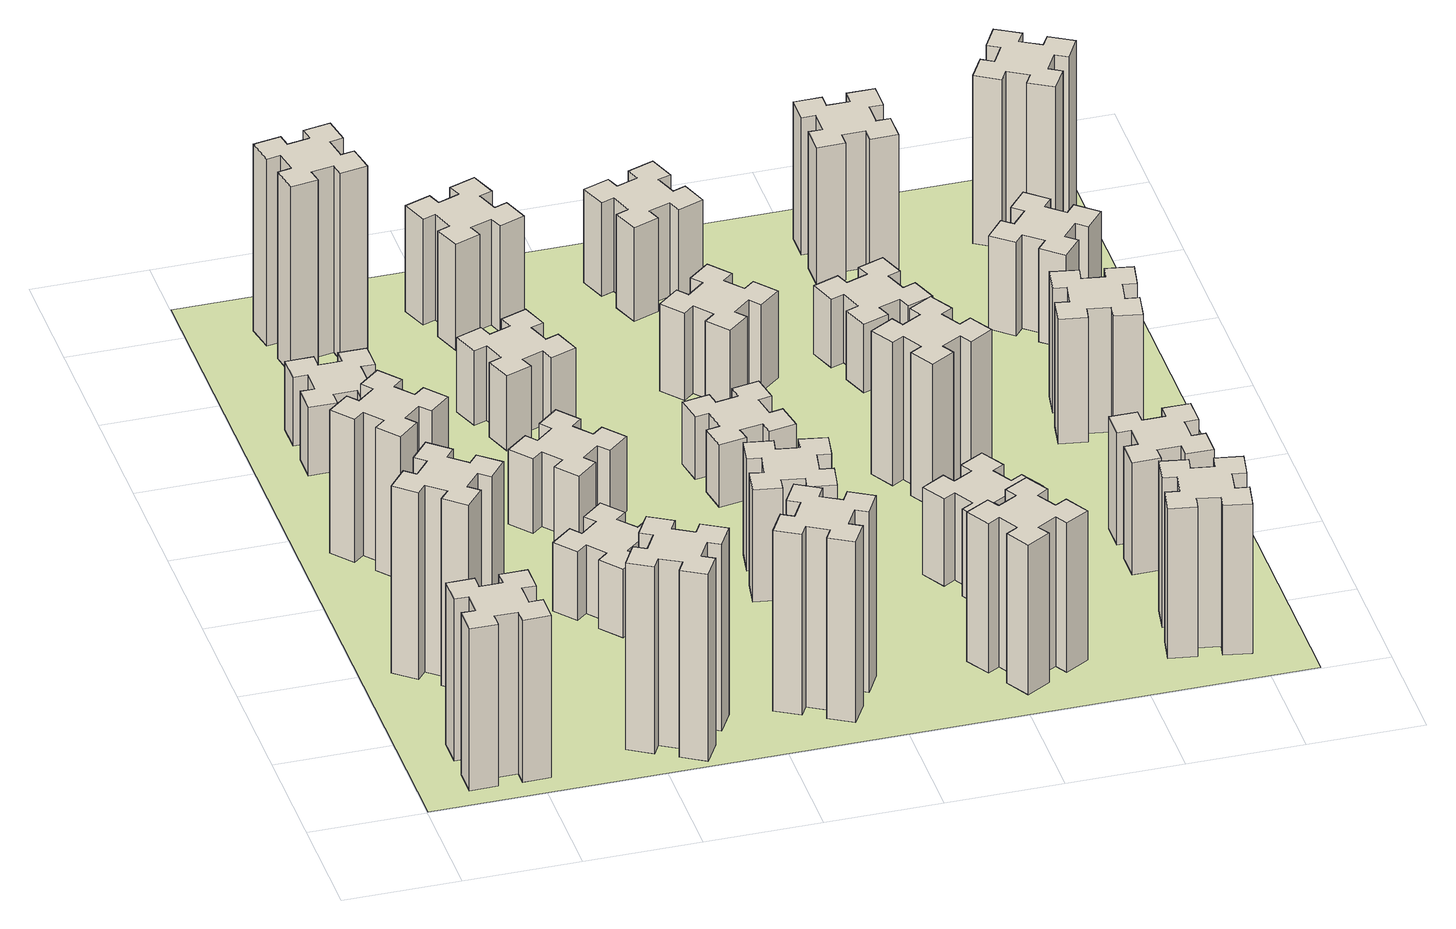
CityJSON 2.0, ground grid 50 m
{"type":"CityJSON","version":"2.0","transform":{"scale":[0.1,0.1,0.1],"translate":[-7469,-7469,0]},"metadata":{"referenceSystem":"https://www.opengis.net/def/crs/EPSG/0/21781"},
"CityObjects":{
"building1":{"type":"Building","attributes":{"class":"1000","function":"1000","usage":"1000","yearOfConstruction":2016,"roofType":"1000","measuredHeight":78,"storeysAboveGround":30,"storeysBelowGround":0},"geometry":[{"type":"Solid","lod":"1","boundaries":[[[[0,1,2,3,4,5,6,7,8,9,10,11,12,13,14,15,16,17,18,19]],[[17,16,20,21]],[[16,15,22,20]],[[15,14,23,22]],[[14,13,24,23]],[[13,12,25,24]],[[12,11,26,25]],[[11,10,27,26]],[[10,9,28,27]],[[9,8,29,28]],[[8,7,30,29]],[[7,6,31,30]],[[6,5,32,31]],[[5,4,33,32]],[[4,3,34,33]],[[3,2,35,34]],[[2,1,36,35]],[[1,0,37,36]],[[0,19,38,37]],[[19,18,39,38]],[[18,17,21,39]],[[24,25,26,27,28,29,30,31,32,33,34,35,36,37,38,39,21,20,22,23]]]]}]},
"building2":{"type":"Building","attributes":{"class":"1000","function":"1000","usage":"1000","yearOfConstruction":2016,"roofType":"1000","measuredHeight":90,"storeysAboveGround":30,"storeysBelowGround":0},"geometry":[{"type":"Solid","lod":"1","boundaries":[[[[40,41,42,43,44,45,46,47,48,49,50,51,52,53,54,55,56,57,58,59]],[[57,56,60,61]],[[56,55,62,60]],[[55,54,63,62]],[[54,53,64,63]],[[53,52,65,64]],[[52,51,66,65]],[[51,50,67,66]],[[50,49,68,67]],[[49,48,69,68]],[[48,47,70,69]],[[47,46,71,70]],[[46,45,72,71]],[[45,44,73,72]],[[44,43,74,73]],[[43,42,75,74]],[[42,41,76,75]],[[41,40,77,76]],[[40,59,78,77]],[[59,58,79,78]],[[58,57,61,79]],[[64,65,66,67,68,69,70,71,72,73,74,75,76,77,78,79,61,60,62,63]]]]}]},
"building3":{"type":"Building","attributes":{"class":"1000","function":"1000","usage":"1000","yearOfConstruction":2016,"roofType":"1000","measuredHeight":69,"storeysAboveGround":30,"storeysBelowGround":0},"geometry":[{"type":"Solid","lod":"1","boundaries":[[[[80,81,82,83,84,85,86,87,88,89,90,91,92,93,94,95,96,97,98,99]],[[97,96,100,101]],[[96,95,102,100]],[[95,94,103,102]],[[94,93,104,103]],[[93,92,105,104]],[[92,91,106,105]],[[91,90,107,106]],[[90,89,108,107]],[[89,88,109,108]],[[88,87,110,109]],[[87,86,111,110]],[[86,85,112,111]],[[85,84,113,112]],[[84,83,114,113]],[[83,82,115,114]],[[82,81,116,115]],[[81,80,117,116]],[[80,99,118,117]],[[99,98,119,118]],[[98,97,101,119]],[[104,105,106,107,108,109,110,111,112,113,114,115,116,117,118,119,101,100,102,103]]]]}]},
"building4":{"type":"Building","attributes":{"class":"1000","function":"1000","usage":"1000","yearOfConstruction":2016,"roofType":"1000","measuredHeight":33,"storeysAboveGround":30,"storeysBelowGround":0},"geometry":[{"type":"Solid","lod":"1","boundaries":[[[[120,121,122,123,124,125,126,127,128,129,130,131,132,133,134,135,136,137,138,139]],[[137,136,140,141]],[[136,135,142,140]],[[135,134,143,142]],[[134,133,144,143]],[[133,132,145,144]],[[132,131,146,145]],[[131,130,147,146]],[[130,129,148,147]],[[129,128,149,148]],[[128,127,150,149]],[[127,126,151,150]],[[126,125,152,151]],[[125,124,153,152]],[[124,123,154,153]],[[123,122,155,154]],[[122,121,156,155]],[[121,120,157,156]],[[120,139,158,157]],[[139,138,159,158]],[[138,137,141,159]],[[144,145,146,147,148,149,150,151,152,153,154,155,156,157,158,159,141,140,142,143]]]]}]},
"building5":{"type":"Building","attributes":{"class":"1000","function":"1000","usage":"1000","yearOfConstruction":2016,"roofType":"1000","measuredHeight":90,"storeysAboveGround":30,"storeysBelowGround":0},"geometry":[{"type":"Solid","lod":"1","boundaries":[[[[160,161,162,163,164,165,166,167,168,169,170,171,172,173,174,175,176,177,178,179]],[[177,176,180,181]],[[176,175,182,180]],[[175,174,183,182]],[[174,173,184,183]],[[173,172,185,184]],[[172,171,186,185]],[[171,170,187,186]],[[170,169,188,187]],[[169,168,189,188]],[[168,167,190,189]],[[167,166,191,190]],[[166,165,192,191]],[[165,164,193,192]],[[164,163,194,193]],[[163,162,195,194]],[[162,161,196,195]],[[161,160,197,196]],[[160,179,198,197]],[[179,178,199,198]],[[178,177,181,199]],[[184,185,186,187,188,189,190,191,192,193,194,195,196,197,198,199,181,180,182,183]]]]}]},
"building6":{"type":"Building","attributes":{"class":"1000","function":"1000","usage":"1000","yearOfConstruction":2016,"roofType":"1000","measuredHeight":90,"storeysAboveGround":30,"storeysBelowGround":0},"geometry":[{"type":"Solid","lod":"1","boundaries":[[[[200,201,202,203,204,205,206,207,208,209,210,211,212,213,214,215,216,217,218,219]],[[217,216,220,221]],[[216,215,222,220]],[[215,214,223,222]],[[214,213,224,223]],[[213,212,225,224]],[[212,211,226,225]],[[211,210,227,226]],[[210,209,228,227]],[[209,208,229,228]],[[208,207,230,229]],[[207,206,231,230]],[[206,205,232,231]],[[205,204,233,232]],[[204,203,234,233]],[[203,202,235,234]],[[202,201,236,235]],[[201,200,237,236]],[[200,219,238,237]],[[219,218,239,238]],[[218,217,221,239]],[[224,225,226,227,228,229,230,231,232,233,234,235,236,237,238,239,221,220,222,223]]]]}]},
"building7":{"type":"Building","attributes":{"class":"1000","function":"1000","usage":"1000","yearOfConstruction":2016,"roofType":"1000","measuredHeight":33,"storeysAboveGround":30,"storeysBelowGround":0},"geometry":[{"type":"Solid","lod":"1","boundaries":[[[[240,241,242,243,244,245,246,247,248,249,250,251,252,253,254,255,256,257,258,259]],[[257,256,260,261]],[[256,255,262,260]],[[255,254,263,262]],[[254,253,264,263]],[[253,252,265,264]],[[252,251,266,265]],[[251,250,267,266]],[[250,249,268,267]],[[249,248,269,268]],[[248,247,270,269]],[[247,246,271,270]],[[246,245,272,271]],[[245,244,273,272]],[[244,243,274,273]],[[243,242,275,274]],[[242,241,276,275]],[[241,240,277,276]],[[240,259,278,277]],[[259,258,279,278]],[[258,257,261,279]],[[264,265,266,267,268,269,270,271,272,273,274,275,276,277,278,279,261,260,262,263]]]]}]},
"building8":{"type":"Building","attributes":{"class":"1000","function":"1000","usage":"1000","yearOfConstruction":2016,"roofType":"1000","measuredHeight":36,"storeysAboveGround":30,"storeysBelowGround":0},"geometry":[{"type":"Solid","lod":"1","boundaries":[[[[280,281,282,283,284,285,286,287,288,289,290,291,292,293,294,295,296,297,298,299]],[[297,296,300,301]],[[296,295,302,300]],[[295,294,303,302]],[[294,293,304,303]],[[293,292,305,304]],[[292,291,306,305]],[[291,290,307,306]],[[290,289,308,307]],[[289,288,309,308]],[[288,287,310,309]],[[287,286,311,310]],[[286,285,312,311]],[[285,284,313,312]],[[284,283,314,313]],[[283,282,315,314]],[[282,281,316,315]],[[281,280,317,316]],[[280,299,318,317]],[[299,298,319,318]],[[298,297,301,319]],[[304,305,306,307,308,309,310,311,312,313,314,315,316,317,318,319,301,300,302,303]]]]}]},
"building9":{"type":"Building","attributes":{"class":"1000","function":"1000","usage":"1000","yearOfConstruction":2016,"roofType":"1000","measuredHeight":87,"storeysAboveGround":30,"storeysBelowGround":0},"geometry":[{"type":"Solid","lod":"1","boundaries":[[[[320,321,322,323,324,325,326,327,328,329,330,331,332,333,334,335,336,337,338,339]],[[337,336,340,341]],[[336,335,342,340]],[[335,334,343,342]],[[334,333,344,343]],[[333,332,345,344]],[[332,331,346,345]],[[331,330,347,346]],[[330,329,348,347]],[[329,328,349,348]],[[328,327,350,349]],[[327,326,351,350]],[[326,325,352,351]],[[325,324,353,352]],[[324,323,354,353]],[[323,322,355,354]],[[322,321,356,355]],[[321,320,357,356]],[[320,339,358,357]],[[339,338,359,358]],[[338,337,341,359]],[[344,345,346,347,348,349,350,351,352,353,354,355,356,357,358,359,341,340,342,343]]]]}]},
"building10":{"type":"Building","attributes":{"class":"1000","function":"1000","usage":"1000","yearOfConstruction":2016,"roofType":"1000","measuredHeight":36,"storeysAboveGround":30,"storeysBelowGround":0},"geometry":[{"type":"Solid","lod":"1","boundaries":[[[[360,361,362,363,364,365,366,367,368,369,370,371,372,373,374,375,376,377,378,379]],[[377,376,380,381]],[[376,375,382,380]],[[375,374,383,382]],[[374,373,384,383]],[[373,372,385,384]],[[372,371,386,385]],[[371,370,387,386]],[[370,369,388,387]],[[369,368,389,388]],[[368,367,390,389]],[[367,366,391,390]],[[366,365,392,391]],[[365,364,393,392]],[[364,363,394,393]],[[363,362,395,394]],[[362,361,396,395]],[[361,360,397,396]],[[360,379,398,397]],[[379,378,399,398]],[[378,377,381,399]],[[384,385,386,387,388,389,390,391,392,393,394,395,396,397,398,399,381,380,382,383]]]]}]},
"building11":{"type":"Building","attributes":{"class":"1000","function":"1000","usage":"1000","yearOfConstruction":2016,"roofType":"1000","measuredHeight":51,"storeysAboveGround":30,"storeysBelowGround":0},"geometry":[{"type":"Solid","lod":"1","boundaries":[[[[400,401,402,403,404,405,406,407,408,409,410,411,412,413,414,415,416,417,418,419]],[[417,416,420,421]],[[416,415,422,420]],[[415,414,423,422]],[[414,413,424,423]],[[413,412,425,424]],[[412,411,426,425]],[[411,410,427,426]],[[410,409,428,427]],[[409,408,429,428]],[[408,407,430,429]],[[407,406,431,430]],[[406,405,432,431]],[[405,404,433,432]],[[404,403,434,433]],[[403,402,435,434]],[[402,401,436,435]],[[401,400,437,436]],[[400,419,438,437]],[[419,418,439,438]],[[418,417,421,439]],[[424,425,426,427,428,429,430,431,432,433,434,435,436,437,438,439,421,420,422,423]]]]}]},
"building12":{"type":"Building","attributes":{"class":"1000","function":"1000","usage":"1000","yearOfConstruction":2016,"roofType":"1000","measuredHeight":54,"storeysAboveGround":30,"storeysBelowGround":0},"geometry":[{"type":"Solid","lod":"1","boundaries":[[[[440,441,442,443,444,445,446,447,448,449,450,451,452,453,454,455,456,457,458,459]],[[457,456,460,461]],[[456,455,462,460]],[[455,454,463,462]],[[454,453,464,463]],[[453,452,465,464]],[[452,451,466,465]],[[451,450,467,466]],[[450,449,468,467]],[[449,448,469,468]],[[448,447,470,469]],[[447,446,471,470]],[[446,445,472,471]],[[445,444,473,472]],[[444,443,474,473]],[[443,442,475,474]],[[442,441,476,475]],[[441,440,477,476]],[[440,459,478,477]],[[459,458,479,478]],[[458,457,461,479]],[[464,465,466,467,468,469,470,471,472,473,474,475,476,477,478,479,461,460,462,463]]]]}]},
"building13":{"type":"Building","attributes":{"class":"1000","function":"1000","usage":"1000","yearOfConstruction":2016,"roofType":"1000","measuredHeight":30,"storeysAboveGround":30,"storeysBelowGround":0},"geometry":[{"type":"Solid","lod":"1","boundaries":[[[[480,481,482,483,484,485,486,487,488,489,490,491,492,493,494,495,496,497,498,499]],[[497,496,500,501]],[[496,495,502,500]],[[495,494,503,502]],[[494,493,504,503]],[[493,492,505,504]],[[492,491,506,505]],[[491,490,507,506]],[[490,489,508,507]],[[489,488,509,508]],[[488,487,510,509]],[[487,486,511,510]],[[486,485,512,511]],[[485,484,513,512]],[[484,483,514,513]],[[483,482,515,514]],[[482,481,516,515]],[[481,480,517,516]],[[480,499,518,517]],[[499,498,519,518]],[[498,497,501,519]],[[504,505,506,507,508,509,510,511,512,513,514,515,516,517,518,519,501,500,502,503]]]]}]},
"building14":{"type":"Building","attributes":{"class":"1000","function":"1000","usage":"1000","yearOfConstruction":2016,"roofType":"1000","measuredHeight":72,"storeysAboveGround":30,"storeysBelowGround":0},"geometry":[{"type":"Solid","lod":"1","boundaries":[[[[520,521,522,523,524,525,526,527,528,529,530,531,532,533,534,535,536,537,538,539]],[[537,536,540,541]],[[536,535,542,540]],[[535,534,543,542]],[[534,533,544,543]],[[533,532,545,544]],[[532,531,546,545]],[[531,530,547,546]],[[530,529,548,547]],[[529,528,549,548]],[[528,527,550,549]],[[527,526,551,550]],[[526,525,552,551]],[[525,524,553,552]],[[524,523,554,553]],[[523,522,555,554]],[[522,521,556,555]],[[521,520,557,556]],[[520,539,558,557]],[[539,538,559,558]],[[538,537,541,559]],[[544,545,546,547,548,549,550,551,552,553,554,555,556,557,558,559,541,540,542,543]]]]}]},
"building15":{"type":"Building","attributes":{"class":"1000","function":"1000","usage":"1000","yearOfConstruction":2016,"roofType":"1000","measuredHeight":42,"storeysAboveGround":30,"storeysBelowGround":0},"geometry":[{"type":"Solid","lod":"1","boundaries":[[[[560,561,562,563,564,565,566,567,568,569,570,571,572,573,574,575,576,577,578,579]],[[577,576,580,581]],[[576,575,582,580]],[[575,574,583,582]],[[574,573,584,583]],[[573,572,585,584]],[[572,571,586,585]],[[571,570,587,586]],[[570,569,588,587]],[[569,568,589,588]],[[568,567,590,589]],[[567,566,591,590]],[[566,565,592,591]],[[565,564,593,592]],[[564,563,594,593]],[[563,562,595,594]],[[562,561,596,595]],[[561,560,597,596]],[[560,579,598,597]],[[579,578,599,598]],[[578,577,581,599]],[[584,585,586,587,588,589,590,591,592,593,594,595,596,597,598,599,581,580,582,583]]]]}]},
"building16":{"type":"Building","attributes":{"class":"1000","function":"1000","usage":"1000","yearOfConstruction":2016,"roofType":"1000","measuredHeight":45,"storeysAboveGround":30,"storeysBelowGround":0},"geometry":[{"type":"Solid","lod":"1","boundaries":[[[[600,601,602,603,604,605,606,607,608,609,610,611,612,613,614,615,616,617,618,619]],[[617,616,620,621]],[[616,615,622,620]],[[615,614,623,622]],[[614,613,624,623]],[[613,612,625,624]],[[612,611,626,625]],[[611,610,627,626]],[[610,609,628,627]],[[609,608,629,628]],[[608,607,630,629]],[[607,606,631,630]],[[606,605,632,631]],[[605,604,633,632]],[[604,603,634,633]],[[603,602,635,634]],[[602,601,636,635]],[[601,600,637,636]],[[600,619,638,637]],[[619,618,639,638]],[[618,617,621,639]],[[624,625,626,627,628,629,630,631,632,633,634,635,636,637,638,639,621,620,622,623]]]]}]},
"building17":{"type":"Building","attributes":{"class":"1000","function":"1000","usage":"1000","yearOfConstruction":2016,"roofType":"1000","measuredHeight":42,"storeysAboveGround":30,"storeysBelowGround":0},"geometry":[{"type":"Solid","lod":"1","boundaries":[[[[640,641,642,643,644,645,646,647,648,649,650,651,652,653,654,655,656,657,658,659]],[[657,656,660,661]],[[656,655,662,660]],[[655,654,663,662]],[[654,653,664,663]],[[653,652,665,664]],[[652,651,666,665]],[[651,650,667,666]],[[650,649,668,667]],[[649,648,669,668]],[[648,647,670,669]],[[647,646,671,670]],[[646,645,672,671]],[[645,644,673,672]],[[644,643,674,673]],[[643,642,675,674]],[[642,641,676,675]],[[641,640,677,676]],[[640,659,678,677]],[[659,658,679,678]],[[658,657,661,679]],[[664,665,666,667,668,669,670,671,672,673,674,675,676,677,678,679,661,660,662,663]]]]}]},
"building18":{"type":"Building","attributes":{"class":"1000","function":"1000","usage":"1000","yearOfConstruction":2016,"roofType":"1000","measuredHeight":69,"storeysAboveGround":30,"storeysBelowGround":0},"geometry":[{"type":"Solid","lod":"1","boundaries":[[[[680,681,682,683,684,685,686,687,688,689,690,691,692,693,694,695,696,697,698,699]],[[697,696,700,701]],[[696,695,702,700]],[[695,694,703,702]],[[694,693,704,703]],[[693,692,705,704]],[[692,691,706,705]],[[691,690,707,706]],[[690,689,708,707]],[[689,688,709,708]],[[688,687,710,709]],[[687,686,711,710]],[[686,685,712,711]],[[685,684,713,712]],[[684,683,714,713]],[[683,682,715,714]],[[682,681,716,715]],[[681,680,717,716]],[[680,699,718,717]],[[699,698,719,718]],[[698,697,701,719]],[[704,705,706,707,708,709,710,711,712,713,714,715,716,717,718,719,701,700,702,703]]]]}]},
"building19":{"type":"Building","attributes":{"class":"1000","function":"1000","usage":"1000","yearOfConstruction":2016,"roofType":"1000","measuredHeight":33,"storeysAboveGround":30,"storeysBelowGround":0},"geometry":[{"type":"Solid","lod":"1","boundaries":[[[[720,721,722,723,724,725,726,727,728,729,730,731,732,733,734,735,736,737,738,739]],[[737,736,740,741]],[[736,735,742,740]],[[735,734,743,742]],[[734,733,744,743]],[[733,732,745,744]],[[732,731,746,745]],[[731,730,747,746]],[[730,729,748,747]],[[729,728,749,748]],[[728,727,750,749]],[[727,726,751,750]],[[726,725,752,751]],[[725,724,753,752]],[[724,723,754,753]],[[723,722,755,754]],[[722,721,756,755]],[[721,720,757,756]],[[720,739,758,757]],[[739,738,759,758]],[[738,737,741,759]],[[744,745,746,747,748,749,750,751,752,753,754,755,756,757,758,759,741,740,742,743]]]]}]},
"building20":{"type":"Building","attributes":{"class":"1000","function":"1000","usage":"1000","yearOfConstruction":2016,"roofType":"1000","measuredHeight":72,"storeysAboveGround":30,"storeysBelowGround":0},"geometry":[{"type":"Solid","lod":"1","boundaries":[[[[760,761,762,763,764,765,766,767,768,769,770,771,772,773,774,775,776,777,778,779]],[[777,776,780,781]],[[776,775,782,780]],[[775,774,783,782]],[[774,773,784,783]],[[773,772,785,784]],[[772,771,786,785]],[[771,770,787,786]],[[770,769,788,787]],[[769,768,789,788]],[[768,767,790,789]],[[767,766,791,790]],[[766,765,792,791]],[[765,764,793,792]],[[764,763,794,793]],[[763,762,795,794]],[[762,761,796,795]],[[761,760,797,796]],[[760,779,798,797]],[[779,778,799,798]],[[778,777,781,799]],[[784,785,786,787,788,789,790,791,792,793,794,795,796,797,798,799,781,780,782,783]]]]}]},
"building21":{"type":"Building","attributes":{"class":"1000","function":"1000","usage":"1000","yearOfConstruction":2016,"roofType":"1000","measuredHeight":54,"storeysAboveGround":30,"storeysBelowGround":0},"geometry":[{"type":"Solid","lod":"1","boundaries":[[[[800,801,802,803,804,805,806,807,808,809,810,811,812,813,814,815,816,817,818,819]],[[817,816,820,821]],[[816,815,822,820]],[[815,814,823,822]],[[814,813,824,823]],[[813,812,825,824]],[[812,811,826,825]],[[811,810,827,826]],[[810,809,828,827]],[[809,808,829,828]],[[808,807,830,829]],[[807,806,831,830]],[[806,805,832,831]],[[805,804,833,832]],[[804,803,834,833]],[[803,802,835,834]],[[802,801,836,835]],[[801,800,837,836]],[[800,819,838,837]],[[819,818,839,838]],[[818,817,821,839]],[[824,825,826,827,828,829,830,831,832,833,834,835,836,837,838,839,821,820,822,823]]]]}]},
"building22":{"type":"Building","attributes":{"class":"1000","function":"1000","usage":"1000","yearOfConstruction":2016,"roofType":"1000","measuredHeight":66,"storeysAboveGround":30,"storeysBelowGround":0},"geometry":[{"type":"Solid","lod":"1","boundaries":[[[[840,841,842,843,844,845,846,847,848,849,850,851,852,853,854,855,856,857,858,859]],[[857,856,860,861]],[[856,855,862,860]],[[855,854,863,862]],[[854,853,864,863]],[[853,852,865,864]],[[852,851,866,865]],[[851,850,867,866]],[[850,849,868,867]],[[849,848,869,868]],[[848,847,870,869]],[[847,846,871,870]],[[846,845,872,871]],[[845,844,873,872]],[[844,843,874,873]],[[843,842,875,874]],[[842,841,876,875]],[[841,840,877,876]],[[840,859,878,877]],[[859,858,879,878]],[[858,857,861,879]],[[864,865,866,867,868,869,870,871,872,873,874,875,876,877,878,879,861,860,862,863]]]]}]},
"building23":{"type":"Building","attributes":{"class":"1000","function":"1000","usage":"1000","yearOfConstruction":2016,"roofType":"1000","measuredHeight":60,"storeysAboveGround":30,"storeysBelowGround":0},"geometry":[{"type":"Solid","lod":"1","boundaries":[[[[880,881,882,883,884,885,886,887,888,889,890,891,892,893,894,895,896,897,898,899]],[[897,896,900,901]],[[896,895,902,900]],[[895,894,903,902]],[[894,893,904,903]],[[893,892,905,904]],[[892,891,906,905]],[[891,890,907,906]],[[890,889,908,907]],[[889,888,909,908]],[[888,887,910,909]],[[887,886,911,910]],[[886,885,912,911]],[[885,884,913,912]],[[884,883,914,913]],[[883,882,915,914]],[[882,881,916,915]],[[881,880,917,916]],[[880,899,918,917]],[[899,898,919,918]],[[898,897,901,919]],[[904,905,906,907,908,909,910,911,912,913,914,915,916,917,918,919,901,900,902,903]]]]}]},
"building24":{"type":"Building","attributes":{"class":"1000","function":"1000","usage":"1000","yearOfConstruction":2016,"roofType":"1000","measuredHeight":45,"storeysAboveGround":30,"storeysBelowGround":0},"geometry":[{"type":"Solid","lod":"1","boundaries":[[[[920,921,922,923,924,925,926,927,928,929,930,931,932,933,934,935,936,937,938,939]],[[937,936,940,941]],[[936,935,942,940]],[[935,934,943,942]],[[934,933,944,943]],[[933,932,945,944]],[[932,931,946,945]],[[931,930,947,946]],[[930,929,948,947]],[[929,928,949,948]],[[928,927,950,949]],[[927,926,951,950]],[[926,925,952,951]],[[925,924,953,952]],[[924,923,954,953]],[[923,922,955,954]],[[922,921,956,955]],[[921,920,957,956]],[[920,939,958,957]],[[939,938,959,958]],[[938,937,941,959]],[[944,945,946,947,948,949,950,951,952,953,954,955,956,957,958,959,941,940,942,943]]]]}]},
"building25":{"type":"Building","attributes":{"class":"1000","function":"1000","usage":"1000","yearOfConstruction":2016,"roofType":"1000","measuredHeight":81,"storeysAboveGround":30,"storeysBelowGround":0},"geometry":[{"type":"Solid","lod":"1","boundaries":[[[[960,961,962,963,964,965,966,967,968,969,970,971,972,973,974,975,976,977,978,979]],[[977,976,980,981]],[[976,975,982,980]],[[975,974,983,982]],[[974,973,984,983]],[[973,972,985,984]],[[972,971,986,985]],[[971,970,987,986]],[[970,969,988,987]],[[969,968,989,988]],[[968,967,990,989]],[[967,966,991,990]],[[966,965,992,991]],[[965,964,993,992]],[[964,963,994,993]],[[963,962,995,994]],[[962,961,996,995]],[[961,960,997,996]],[[960,979,998,997]],[[979,978,999,998]],[[978,977,981,999]],[[984,985,986,987,988,989,990,991,992,993,994,995,996,997,998,999,981,980,982,983]]]]}]},
"landuse1":{"type":"LandUse","attributes":{"name":"plot1","function":"1010"},"geometry":[{"type":"MultiSurface","lod":"1","boundaries":[[[1000,1001,1002,1003]]]}]}
},
"vertices":[
[265,325,0],[265,225,0],[205,225,0],[205,105,0],[325,105,0],[325,165,0],[425,165,0],[425,105,0],[545,105,0],[545,225,0],[485,225,0],[485,325,0],[545,325,0],[545,445,0],[425,445,0],[425,385,0],[325,385,0],[325,445,0],[205,445,0],[205,325,0],[325,385,780],[325,445,780],[425,385,780],[425,445,780],[545,445,780],[545,325,780],[485,325,780],[485,225,780],[545,225,780],[545,105,780],[425,105,780],[425,165,780],[325,165,780],[325,105,780],[205,105,780],[205,225,780],[265,225,780],[265,325,780],[205,325,780],[205,445,780],
[484,1067,0],[408,1132,0],[446,1178,0],[354,1255,0],[277,1163,0],[323,1124,0],[259,1048,0],[213,1086,0],[136,994,0],[228,917,0],[266,963,0],[343,899,0],[304,853,0],[396,776,0],[473,868,0],[427,906,0],[492,983,0],[538,944,0],[615,1036,0],[523,1113,0],[492,983,900],[538,944,900],[427,906,900],[473,868,900],[396,776,900],[304,853,900],[343,899,900],[266,963,900],[228,917,900],[136,994,900],[213,1086,900],[259,1048,900],[323,1124,900],[277,1163,900],[354,1255,900],[446,1178,900],[408,1132,900],[484,1067,900],[523,1113,900],[615,1036,900],
[492,1888,0],[427,1964,0],[473,2003,0],[396,2095,0],[304,2018,0],[343,1972,0],[266,1907,0],[228,1953,0],[136,1876,0],[213,1784,0],[259,1823,0],[323,1746,0],[277,1708,0],[354,1616,0],[446,1693,0],[408,1739,0],[484,1803,0],[523,1757,0],[615,1834,0],[538,1926,0],[484,1803,690],[523,1757,690],[408,1739,690],[446,1693,690],[354,1616,690],[277,1708,690],[323,1746,690],[259,1823,690],[213,1784,690],[136,1876,690],[228,1953,690],[266,1907,690],[343,1972,690],[304,2018,690],[396,2095,690],[473,2003,690],[427,1964,690],[492,1888,690],[538,1926,690],[615,1834,690],
[485,2545,0],[485,2645,0],[545,2645,0],[545,2765,0],[425,2765,0],[425,2705,0],[325,2705,0],[325,2765,0],[205,2765,0],[205,2645,0],[265,2645,0],[265,2545,0],[205,2545,0],[205,2425,0],[325,2425,0],[325,2485,0],[425,2485,0],[425,2425,0],[545,2425,0],[545,2545,0],[425,2485,330],[425,2425,330],[325,2485,330],[325,2425,330],[205,2425,330],[205,2545,330],[265,2545,330],[265,2645,330],[205,2645,330],[205,2765,330],[325,2765,330],[325,2705,330],[425,2705,330],[425,2765,330],[545,2765,330],[545,2645,330],[485,2645,330],[485,2545,330],[545,2545,330],[545,2425,330],
[1214,346,0],[1127,396,0],[1157,448,0],[1053,508,0],[993,404,0],[1045,374,0],[995,287,0],[943,317,0],[883,213,0],[987,153,0],[1017,205,0],[1104,155,0],[1074,103,0],[1178,43,0],[1238,147,0],[1186,177,0],[1236,264,0],[1288,234,0],[1348,338,0],[1244,398,0],[1236,264,900],[1288,234,900],[1186,177,900],[1238,147,900],[1178,43,900],[1074,103,900],[1104,155,900],[1017,205,900],[987,153,900],[883,213,900],[943,317,900],[995,287,900],[1045,374,900],[993,404,900],[1053,508,900],[1157,448,900],[1127,396,900],[1214,346,900],[1244,398,900],[1348,338,900],
[592,3305,0],[575,3404,0],[634,3414,0],[613,3532,0],[495,3511,0],[505,3452,0],[407,3435,0],[397,3494,0],[278,3473,0],[299,3355,0],[358,3365,0],[376,3267,0],[317,3257,0],[337,3138,0],[456,3159,0],[445,3218,0],[544,3236,0],[554,3177,0],[672,3197,0],[651,3316,0],[544,3236,900],[554,3177,900],[445,3218,900],[456,3159,900],[337,3138,900],[317,3257,900],[376,3267,900],[358,3365,900],[299,3355,900],[278,3473,900],[397,3494,900],[407,3435,900],[505,3452,900],[495,3511,900],[613,3532,900],[634,3414,900],[575,3404,900],[592,3305,900],[651,3316,900],[672,3197,900],
[1083,1332,0],[1006,1267,0],[968,1313,0],[876,1236,0],[953,1144,0],[999,1183,0],[1063,1106,0],[1017,1068,0],[1094,976,0],[1186,1053,0],[1148,1099,0],[1224,1163,0],[1263,1117,0],[1355,1194,0],[1278,1286,0],[1232,1248,0],[1167,1324,0],[1213,1363,0],[1136,1455,0],[1044,1378,0],[1167,1324,330],[1213,1363,330],[1232,1248,330],[1278,1286,330],[1355,1194,330],[1263,1117,330],[1224,1163,330],[1148,1099,330],[1186,1053,330],[1094,976,330],[1017,1068,330],[1063,1106,330],[999,1183,330],[953,1144,330],[876,1236,330],[968,1313,330],[1006,1267,330],[1083,1332,330],[1044,1378,330],[1136,1455,330],
[1083,1972,0],[1006,1907,0],[968,1953,0],[876,1876,0],[953,1784,0],[999,1823,0],[1063,1746,0],[1017,1708,0],[1094,1616,0],[1186,1693,0],[1148,1739,0],[1224,1803,0],[1263,1757,0],[1355,1834,0],[1278,1926,0],[1232,1888,0],[1167,1964,0],[1213,2003,0],[1136,2095,0],[1044,2018,0],[1167,1964,360],[1213,2003,360],[1232,1888,360],[1278,1926,360],[1355,1834,360],[1263,1757,360],[1224,1803,360],[1148,1739,360],[1186,1693,360],[1094,1616,360],[1017,1708,360],[1063,1746,360],[999,1823,360],[953,1784,360],[876,1876,360],[968,1953,360],[1006,1907,360],[1083,1972,360],[1044,2018,360],[1136,2095,360],
[1657,305,0],[1744,255,0],[1714,203,0],[1818,143,0],[1878,247,0],[1826,277,0],[1876,364,0],[1928,334,0],[1988,438,0],[1884,498,0],[1854,446,0],[1767,496,0],[1797,548,0],[1693,608,0],[1633,504,0],[1685,474,0],[1635,387,0],[1583,417,0],[1523,313,0],[1627,253,0],[1635,387,870],[1583,417,870],[1685,474,870],[1633,504,870],[1693,608,870],[1797,548,870],[1767,496,870],[1854,446,870],[1884,498,870],[1988,438,870],[1928,334,870],[1876,364,870],[1826,277,870],[1878,247,870],[1818,143,870],[1714,203,870],[1744,255,870],[1657,305,870],[1627,253,870],[1523,313,870],
[1106,2475,0],[1200,2509,0],[1220,2453,0],[1333,2494,0],[1292,2607,0],[1236,2586,0],[1202,2680,0],[1258,2700,0],[1217,2813,0],[1104,2772,0],[1125,2716,0],[1031,2682,0],[1010,2738,0],[897,2697,0],[939,2584,0],[995,2605,0],[1029,2511,0],[973,2490,0],[1014,2377,0],[1127,2419,0],[1029,2511,360],[973,2490,360],[995,2605,360],[939,2584,360],[897,2697,360],[1010,2738,360],[1031,2682,360],[1125,2716,360],[1104,2772,360],[1217,2813,360],[1258,2700,360],[1202,2680,360],[1236,2586,360],[1292,2607,360],[1333,2494,360],[1220,2453,360],[1200,2509,360],[1106,2475,360],[1127,2419,360],[1014,2377,360],
[1125,3456,0],[1031,3422,0],[1010,3478,0],[897,3437,0],[939,3324,0],[995,3345,0],[1029,3251,0],[973,3230,0],[1014,3117,0],[1127,3159,0],[1106,3215,0],[1200,3249,0],[1220,3193,0],[1333,3234,0],[1292,3347,0],[1236,3326,0],[1202,3420,0],[1258,3440,0],[1217,3553,0],[1104,3512,0],[1202,3420,510],[1258,3440,510],[1236,3326,510],[1292,3347,510],[1333,3234,510],[1220,3193,510],[1200,3249,510],[1106,3215,510],[1127,3159,510],[1014,3117,510],[973,3230,510],[1029,3251,510],[995,3345,510],[939,3324,510],[897,3437,510],[1010,3478,510],[1031,3422,510],[1125,3456,510],[1104,3512,510],[1217,3553,510],
[1955,1147,0],[1972,1245,0],[2031,1235,0],[2052,1353,0],[1934,1374,0],[1924,1315,0],[1825,1332,0],[1836,1391,0],[1717,1412,0],[1697,1294,0],[1756,1284,0],[1738,1185,0],[1679,1196,0],[1658,1077,0],[1777,1057,0],[1787,1116,0],[1885,1098,0],[1875,1039,0],[1993,1018,0],[2014,1137,0],[1885,1098,540],[1875,1039,540],[1787,1116,540],[1777,1057,540],[1658,1077,540],[1679,1196,540],[1738,1185,540],[1756,1284,540],[1697,1294,540],[1717,1412,540],[1836,1391,540],[1825,1332,540],[1924,1315,540],[1934,1374,540],[2052,1353,540],[2031,1235,540],[1972,1245,540],[1955,1147,540],[2014,1137,540],[1993,1018,540],
[1972,1925,0],[1955,2024,0],[2014,2034,0],[1993,2152,0],[1875,2131,0],[1885,2072,0],[1787,2055,0],[1777,2114,0],[1658,2093,0],[1679,1975,0],[1738,1985,0],[1756,1887,0],[1697,1877,0],[1717,1758,0],[1836,1779,0],[1825,1838,0],[1924,1856,0],[1934,1797,0],[2052,1817,0],[2031,1936,0],[1924,1856,300],[1934,1797,300],[1825,1838,300],[1836,1779,300],[1717,1758,300],[1697,1877,300],[1756,1887,300],[1738,1985,300],[1679,1975,300],[1658,2093,300],[1777,2114,300],[1787,2055,300],[1885,2072,300],[1875,2131,300],[1993,2152,300],[2014,2034,300],[1955,2024,300],[1972,1925,300],[2031,1936,300],[2052,1817,300],
[2475,364,0],[2525,277,0],[2473,247,0],[2533,143,0],[2637,203,0],[2607,255,0],[2694,305,0],[2724,253,0],[2828,313,0],[2768,417,0],[2716,387,0],[2666,474,0],[2718,504,0],[2658,608,0],[2554,548,0],[2584,496,0],[2497,446,0],[2467,498,0],[2363,438,0],[2423,334,0],[2497,446,720],[2467,498,720],[2584,496,720],[2554,548,720],[2658,608,720],[2718,504,720],[2666,474,720],[2716,387,720],[2768,417,720],[2828,313,720],[2724,253,720],[2694,305,720],[2607,255,720],[2637,203,720],[2533,143,720],[2473,247,720],[2525,277,720],[2475,364,720],[2423,334,720],[2363,438,720],
[1988,2479,0],[2064,2543,0],[2103,2497,0],[2195,2574,0],[2118,2666,0],[2072,2628,0],[2007,2704,0],[2053,2743,0],[1976,2835,0],[1884,2758,0],[1923,2712,0],[1846,2647,0],[1808,2693,0],[1716,2616,0],[1793,2524,0],[1839,2563,0],[1903,2486,0],[1857,2448,0],[1934,2356,0],[2026,2433,0],[1903,2486,420],[1857,2448,420],[1839,2563,420],[1793,2524,420],[1716,2616,420],[1808,2693,420],[1846,2647,420],[1923,2712,420],[1884,2758,420],[1976,2835,420],[2053,2743,420],[2007,2704,420],[2072,2628,420],[2118,2666,420],[2195,2574,420],[2103,2497,420],[2064,2543,420],[1988,2479,420],[2026,2433,420],[1934,2356,420],
[1865,3456,0],[1771,3422,0],[1750,3478,0],[1637,3437,0],[1679,3324,0],[1735,3345,0],[1769,3251,0],[1713,3230,0],[1754,3117,0],[1867,3159,0],[1846,3215,0],[1940,3249,0],[1960,3193,0],[2073,3234,0],[2032,3347,0],[1976,3326,0],[1942,3420,0],[1998,3440,0],[1957,3553,0],[1844,3512,0],[1942,3420,450],[1998,3440,450],[1976,3326,450],[2032,3347,450],[2073,3234,450],[1960,3193,450],[1940,3249,450],[1846,3215,450],[1867,3159,450],[1754,3117,450],[1713,3230,450],[1769,3251,450],[1735,3345,450],[1679,3324,450],[1637,3437,450],[1750,3478,450],[1771,3422,450],[1865,3456,450],[1844,3512,450],[1957,3553,450],
[2584,1136,0],[2497,1086,0],[2467,1138,0],[2363,1078,0],[2423,974,0],[2475,1004,0],[2525,917,0],[2473,887,0],[2533,783,0],[2637,843,0],[2607,895,0],[2694,945,0],[2724,893,0],[2828,953,0],[2768,1057,0],[2716,1027,0],[2666,1114,0],[2718,1144,0],[2658,1248,0],[2554,1188,0],[2666,1114,420],[2718,1144,420],[2716,1027,420],[2768,1057,420],[2828,953,420],[2724,893,420],[2694,945,420],[2607,895,420],[2637,843,420],[2533,783,420],[2473,887,420],[2525,917,420],[2475,1004,420],[2423,974,420],[2363,1078,420],[2467,1138,420],[2497,1086,420],[2584,1136,420],[2554,1188,420],[2658,1248,420],
[2475,1744,0],[2525,1657,0],[2473,1627,0],[2533,1523,0],[2637,1583,0],[2607,1635,0],[2694,1685,0],[2724,1633,0],[2828,1693,0],[2768,1797,0],[2716,1767,0],[2666,1854,0],[2718,1884,0],[2658,1988,0],[2554,1928,0],[2584,1876,0],[2497,1826,0],[2467,1878,0],[2363,1818,0],[2423,1714,0],[2497,1826,690],[2467,1878,690],[2584,1876,690],[2554,1928,690],[2658,1988,690],[2718,1884,690],[2666,1854,690],[2716,1767,690],[2768,1797,690],[2828,1693,690],[2724,1633,690],[2694,1685,690],[2607,1635,690],[2637,1583,690],[2533,1523,690],[2473,1627,690],[2525,1657,690],[2475,1744,690],[2423,1714,690],[2363,1818,690],
[2586,2475,0],[2680,2509,0],[2700,2453,0],[2813,2494,0],[2772,2607,0],[2716,2586,0],[2682,2680,0],[2738,2700,0],[2697,2813,0],[2584,2772,0],[2605,2716,0],[2511,2682,0],[2490,2738,0],[2377,2697,0],[2419,2584,0],[2475,2605,0],[2509,2511,0],[2453,2490,0],[2494,2377,0],[2607,2419,0],[2509,2511,330],[2453,2490,330],[2475,2605,330],[2419,2584,330],[2377,2697,330],[2490,2738,330],[2511,2682,330],[2605,2716,330],[2584,2772,330],[2697,2813,330],[2738,2700,330],[2682,2680,330],[2716,2586,330],[2772,2607,330],[2813,2494,330],[2700,2453,330],[2680,2509,330],[2586,2475,330],[2607,2419,330],[2494,2377,330],
[3435,307,0],[3452,405,0],[3511,395,0],[3532,513,0],[3414,534,0],[3404,475,0],[3305,492,0],[3316,551,0],[3197,572,0],[3177,454,0],[3236,444,0],[3218,345,0],[3159,356,0],[3138,237,0],[3257,217,0],[3267,276,0],[3365,258,0],[3355,199,0],[3473,178,0],[3494,297,0],[3365,258,720],[3355,199,720],[3267,276,720],[3257,217,720],[3138,237,720],[3159,356,720],[3218,345,720],[3236,444,720],[3177,454,720],[3197,572,720],[3316,551,720],[3305,492,720],[3404,475,720],[3414,534,720],[3532,513,720],[3511,395,720],[3452,405,720],[3435,307,720],[3494,297,720],[3473,178,720],
[3285,905,0],[3385,905,0],[3385,845,0],[3505,845,0],[3505,965,0],[3445,965,0],[3445,1065,0],[3505,1065,0],[3505,1185,0],[3385,1185,0],[3385,1125,0],[3285,1125,0],[3285,1185,0],[3165,1185,0],[3165,1065,0],[3225,1065,0],[3225,965,0],[3165,965,0],[3165,845,0],[3285,845,0],[3225,965,540],[3165,965,540],[3225,1065,540],[3165,1065,540],[3165,1185,540],[3285,1185,540],[3285,1125,540],[3385,1125,540],[3385,1185,540],[3505,1185,540],[3505,1065,540],[3445,1065,540],[3445,965,540],[3505,965,540],[3505,845,540],[3385,845,540],[3385,905,540],[3285,905,540],[3285,845,540],[3165,845,540],
[2805,3285,0],[2805,3385,0],[2865,3385,0],[2865,3505,0],[2745,3505,0],[2745,3445,0],[2645,3445,0],[2645,3505,0],[2525,3505,0],[2525,3385,0],[2585,3385,0],[2585,3285,0],[2525,3285,0],[2525,3165,0],[2645,3165,0],[2645,3225,0],[2745,3225,0],[2745,3165,0],[2865,3165,0],[2865,3285,0],[2745,3225,660],[2745,3165,660],[2645,3225,660],[2645,3165,660],[2525,3165,660],[2525,3285,660],[2585,3285,660],[2585,3385,660],[2525,3385,660],[2525,3505,660],[2645,3505,660],[2645,3445,660],[2745,3445,660],[2745,3505,660],[2865,3505,660],[2865,3385,660],[2805,3385,660],[2805,3285,660],[2865,3285,660],[2865,3165,660],
[3267,1856,0],[3365,1838,0],[3355,1779,0],[3473,1758,0],[3494,1877,0],[3435,1887,0],[3452,1985,0],[3511,1975,0],[3532,2093,0],[3414,2114,0],[3404,2055,0],[3305,2072,0],[3316,2131,0],[3197,2152,0],[3177,2034,0],[3236,2024,0],[3218,1925,0],[3159,1936,0],[3138,1817,0],[3257,1797,0],[3218,1925,600],[3159,1936,600],[3236,2024,600],[3177,2034,600],[3197,2152,600],[3316,2131,600],[3305,2072,600],[3404,2055,600],[3414,2114,600],[3532,2093,600],[3511,1975,600],[3452,1985,600],[3435,1887,600],[3494,1877,600],[3473,1758,600],[3355,1779,600],[3365,1838,600],[3267,1856,600],[3257,1797,600],[3138,1817,600],
[3444,2747,0],[3368,2812,0],[3406,2858,0],[3314,2935,0],[3237,2843,0],[3283,2804,0],[3219,2728,0],[3173,2766,0],[3096,2674,0],[3188,2597,0],[3226,2643,0],[3303,2579,0],[3264,2533,0],[3356,2456,0],[3433,2548,0],[3387,2586,0],[3452,2663,0],[3498,2624,0],[3575,2716,0],[3483,2793,0],[3452,2663,450],[3498,2624,450],[3387,2586,450],[3433,2548,450],[3356,2456,450],[3264,2533,450],[3303,2579,450],[3226,2643,450],[3188,2597,450],[3096,2674,450],[3173,2766,450],[3219,2728,450],[3283,2804,450],[3237,2843,450],[3314,2935,450],[3406,2858,450],[3368,2812,450],[3444,2747,450],[3483,2793,450],[3575,2716,450],
[3337,3265,0],[3424,3215,0],[3394,3163,0],[3498,3103,0],[3558,3207,0],[3506,3237,0],[3556,3324,0],[3608,3294,0],[3668,3398,0],[3564,3458,0],[3534,3406,0],[3447,3456,0],[3477,3508,0],[3373,3568,0],[3313,3464,0],[3365,3434,0],[3315,3347,0],[3263,3377,0],[3203,3273,0],[3307,3213,0],[3315,3347,810],[3263,3377,810],[3365,3434,810],[3313,3464,810],[3373,3568,810],[3477,3508,810],[3447,3456,810],[3534,3406,810],[3564,3458,810],[3668,3398,810],[3608,3294,810],[3556,3324,810],[3506,3237,810],[3558,3207,810],[3498,3103,810],[3394,3163,810],[3424,3215,810],[3337,3265,810],[3307,3213,810],[3203,3273,810],
[5,3705,0],[3705,3705,0],[3705,5,0],[5,5,0]
]}
